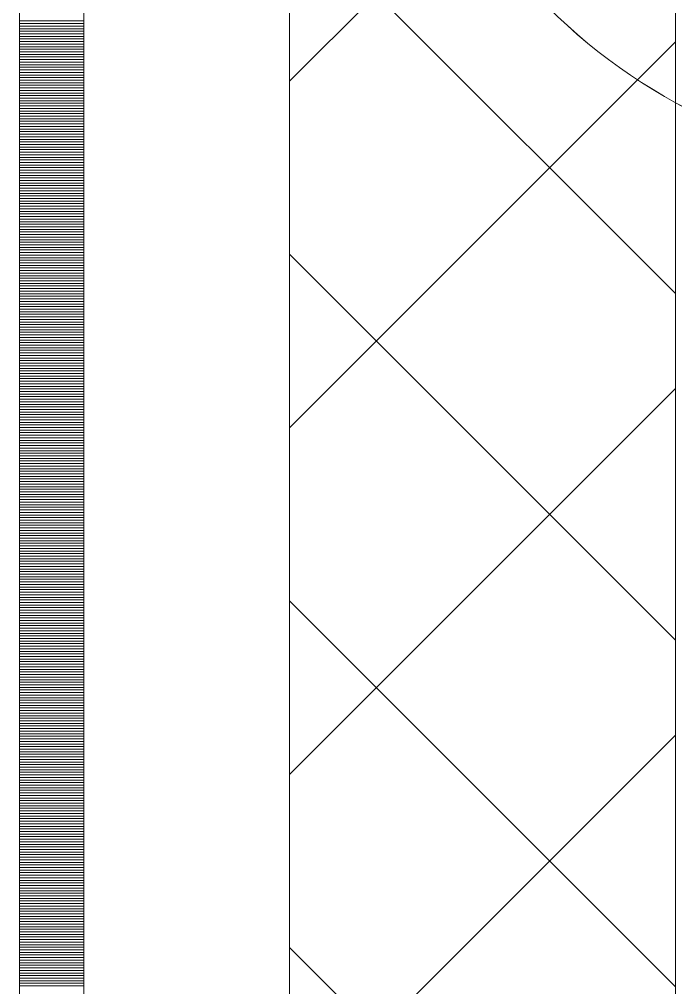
# Model space of a CAD drawing. Header units: millimetres. Extents: x 470010 to 1231400, y -134005 to 421770.
# Drawn here: x 672518.6 to 672773.6, y -66687.2 to -66310.9 of the extents above; entities that cross this region are included whole.
import ezdxf
from ezdxf.enums import TextEntityAlignment as Align

# ---------------------------------------------------------------- set-up
doc = ezdxf.new("R2010")
doc.units = ezdxf.units.MM
doc.linetypes.add('DASHED', pattern=[19.05, 12.7, -6.35])
doc.layers.get('Defpoints').update_dxf_attribs({"color": 140})
doc.layers.add('АР_Делит', color=120, linetype='Continuous', lineweight=0, plot=False)
for name, color, linetype, lineweight in [('АР_Стены ПЕНОблок', 52, 'Continuous', 20), ('АР_Тонкая', 254, 'Continuous', 5), ('АР_Утеплитель', 31, 'Continuous', 0), ('АР_Штриховка', 8, 'Continuous', 0)]:
    doc.layers.add(name, color=color, linetype=linetype, lineweight=lineweight)
doc.layers.add('РД_Оси_100', color=7, linetype='Continuous', lineweight=0, true_color=0x525252)
doc.styles.add('style1', font='ARIALN.TTF')

# ---------------------------------------------------------------- blocks, each defined once
blk = doc.blocks.new('СОШ_2200_АР_ОСИ_М100_28.05.24')
at = {"layer": 'АР_Делит', "color": 251, "linetype": 'DASHED', "true_color": 0x636466}
blk.add_lwpolyline([(114955, 135155), (114955, -355), (93595.036, -355), (93595.036, 13855), (94145, 13855), (94145, 68320), (66055, 68320), (66055, 13857.73), (83455, 13857.73), (83455, -355), (45245, -355), (45245, 13145), (44695, 13145), (44695, 26755), (45245, 26755), (45245, 68320), (20455, 68320), (20455, 26755), (27955, 26755), (27955, 13145), (-355, 13145), (-355, 100855)], dxfattribs=at)
blk = doc.blocks.new('A$C9108343f')
at = {"layer": 'АР_Делит', "color": 18, "true_color": 0x000000}
for radius in [216.34, 173.04]:
    blk.add_circle((7158.34, 34213.08), radius, dxfattribs=at)
at = {"layer": 'АР_Стены ПЕНОблок', "color": 18, "linetype": 'Continuous', "lineweight": 20, "true_color": 0x000000}
blk.add_line((7054.96, 97555), (7054.96, 21355), dxfattribs=at)
at = {"layer": 'АР_Тонкая', "color": 18, "linetype": 'Continuous', "lineweight": 5, "true_color": 0x000000}
for p, q in [((6799.96, 97555), (6799.96, 21355)), ((6824.96, 97555), (6824.96, 21355)), ((6824.96, 21355), (6824.96, 97555)), ((6904.96, 21355), (6904.96, 97555))]:
    blk.add_line(p, q, dxfattribs=at)
at = {"layer": 'АР_Утеплитель', "color": 18, "linetype": 'Continuous', "lineweight": 0, "true_color": 0x000000}
for p, q in [((6904.96, 97555), (6904.96, 21355)), ((7054.96, 21355), (7054.96, 97555))]:
    blk.add_line(p, q, dxfattribs=at)
at = {"layer": 'АР_Штриховка', "color": 18, "linetype": 'Continuous', "lineweight": 0, "true_color": 0x000000}
for p, q in [((6904.96, 34031.35), (7054.96, 34181.35)), ((7054.96, 33948.79), (6904.96, 34098.79)), ((6799.96, 34054.75), (6824.96, 34054.75)), ((6799.96, 34053.75), (6824.96, 34053.75)), ((6799.96, 34052.75), (6824.96, 34052.75)), ((6799.96, 34051.75), (6824.96, 34051.75)), ((6799.96, 34050.75), (6824.96, 34050.75)), ((6799.96, 34049.75), (6824.96, 34049.75)), ((6799.96, 34048.75), (6824.96, 34048.75)), ((6799.96, 34047.75), (6824.96, 34047.75)), ((6799.96, 34046.75), (6824.96, 34046.75)), ((6799.96, 34045.75), (6824.96, 34045.75)), ((6904.96, 33896.65), (7054.96, 34046.65)), ((6799.96, 34044.75), (6824.96, 34044.75)), ((6799.96, 34043.75), (6824.96, 34043.75)), ((6799.96, 34042.75), (6824.96, 34042.75)), ((6799.96, 34041.75), (6824.96, 34041.75)), ((6799.96, 34040.75), (6824.96, 34040.75)), ((6799.96, 34039.75), (6824.96, 34039.75)), ((6799.96, 34038.75), (6824.96, 34038.75)), ((6799.96, 34037.75), (6824.96, 34037.75)), ((6799.96, 34036.75), (6824.96, 34036.75)), ((6799.96, 34035.75), (6824.96, 34035.75)), ((6799.96, 34034.75), (6824.96, 34034.75)), ((6799.96, 34033.75), (6824.96, 34033.75)), ((6799.96, 34032.75), (6824.96, 34032.75)), ((6799.96, 34031.75), (6824.96, 34031.75)), ((6799.96, 34030.75), (6824.96, 34030.75)), ((6799.96, 34029.75), (6824.96, 34029.75)), ((6799.96, 34028.75), (6824.96, 34028.75)), ((6799.96, 34027.75), (6824.96, 34027.75)), ((6799.96, 34026.75), (6824.96, 34026.75)), ((6799.96, 34025.75), (6824.96, 34025.75)), ((6799.96, 34024.75), (6824.96, 34024.75)), ((6799.96, 34023.75), (6824.96, 34023.75)), ((6799.96, 34022.75), (6824.96, 34022.75)), ((6799.96, 34021.75), (6824.96, 34021.75)), ((6799.96, 34020.75), (6824.96, 34020.75)), ((6799.96, 34019.75), (6824.96, 34019.75)), ((6799.96, 34018.75), (6824.96, 34018.75)), ((6799.96, 34017.75), (6824.96, 34017.75)), ((6799.96, 34016.75), (6824.96, 34016.75)), ((6799.96, 34015.75), (6824.96, 34015.75)), ((6799.96, 34014.75), (6824.96, 34014.75)), ((6799.96, 34013.75), (6824.96, 34013.75)), ((6799.96, 34012.75), (6824.96, 34012.75)), ((6799.96, 34011.75), (6824.96, 34011.75)), ((6799.96, 34010.75), (6824.96, 34010.75)), ((6799.96, 34009.75), (6824.96, 34009.75)), ((6799.96, 34008.75), (6824.96, 34008.75)), ((6799.96, 34007.75), (6824.96, 34007.75)), ((6799.96, 34006.75), (6824.96, 34006.75)), ((6799.96, 34005.75), (6824.96, 34005.75)), ((6799.96, 34004.75), (6824.96, 34004.75)), ((6799.96, 34003.75), (6824.96, 34003.75)), ((6799.96, 34002.75), (6824.96, 34002.75)), ((6799.96, 34001.75), (6824.96, 34001.75)), ((6799.96, 34000.75), (6824.96, 34000.75)), ((6799.96, 33999.75), (6824.96, 33999.75)), ((6799.96, 33998.75), (6824.96, 33998.75)), ((6799.96, 33997.75), (6824.96, 33997.75)), ((6799.96, 33996.75), (6824.96, 33996.75)), ((6799.96, 33995.75), (6824.96, 33995.75)), ((6799.96, 33994.75), (6824.96, 33994.75)), ((6799.96, 33993.75), (6824.96, 33993.75)), ((6799.96, 33992.75), (6824.96, 33992.75)), ((6799.96, 33991.75), (6824.96, 33991.75)), ((6799.96, 33990.75), (6824.96, 33990.75)), ((6799.96, 33989.75), (6824.96, 33989.75)), ((6799.96, 33988.75), (6824.96, 33988.75)), ((6799.96, 33987.75), (6824.96, 33987.75)), ((6799.96, 33986.75), (6824.96, 33986.75)), ((6799.96, 33985.75), (6824.96, 33985.75)), ((6799.96, 33984.75), (6824.96, 33984.75)), ((6799.96, 33983.75), (6824.96, 33983.75)), ((6799.96, 33982.75), (6824.96, 33982.75)), ((6799.96, 33981.75), (6824.96, 33981.75)), ((6799.96, 33980.75), (6824.96, 33980.75)), ((6799.96, 33979.75), (6824.96, 33979.75)), ((6799.96, 33978.75), (6824.96, 33978.75)), ((6799.96, 33977.75), (6824.96, 33977.75)), ((6799.96, 33976.75), (6824.96, 33976.75)), ((6799.96, 33975.75), (6824.96, 33975.75)), ((6799.96, 33974.75), (6824.96, 33974.75)), ((6799.96, 33973.75), (6824.96, 33973.75)), ((6799.96, 33972.75), (6824.96, 33972.75)), ((6799.96, 33971.75), (6824.96, 33971.75)), ((6799.96, 33970.75), (6824.96, 33970.75)), ((6799.96, 33969.75), (6824.96, 33969.75)), ((6799.96, 33968.75), (6824.96, 33968.75)), ((6799.96, 33967.75), (6824.96, 33967.75)), ((6799.96, 33966.75), (6824.96, 33966.75)), ((6799.96, 33965.75), (6824.96, 33965.75)), ((6799.96, 33964.75), (6824.96, 33964.75)), ((6799.96, 33963.75), (6824.96, 33963.75)), ((6799.96, 33962.75), (6824.96, 33962.75)), ((7054.96, 33814.08), (6904.96, 33964.08)), ((6799.96, 33961.75), (6824.96, 33961.75)), ((6799.96, 33960.75), (6824.96, 33960.75)), ((6799.96, 33959.75), (6824.96, 33959.75)), ((6799.96, 33958.75), (6824.96, 33958.75)), ((6799.96, 33957.75), (6824.96, 33957.75)), ((6799.96, 33956.75), (6824.96, 33956.75)), ((6799.96, 33955.75), (6824.96, 33955.75)), ((6799.96, 33954.75), (6824.96, 33954.75)), ((6799.96, 33953.75), (6824.96, 33953.75)), ((6799.96, 33952.75), (6824.96, 33952.75)), ((6799.96, 33951.75), (6824.96, 33951.75)), ((6799.96, 33950.75), (6824.96, 33950.75)), ((6799.96, 33949.75), (6824.96, 33949.75)), ((6799.96, 33948.75), (6824.96, 33948.75)), ((6799.96, 33947.75), (6824.96, 33947.75)), ((6799.96, 33946.75), (6824.96, 33946.75)), ((6799.96, 33945.75), (6824.96, 33945.75)), ((6799.96, 33944.75), (6824.96, 33944.75)), ((6799.96, 33943.75), (6824.96, 33943.75)), ((6799.96, 33942.75), (6824.96, 33942.75)), ((6799.96, 33941.75), (6824.96, 33941.75)), ((6799.96, 33940.75), (6824.96, 33940.75)), ((6799.96, 33939.75), (6824.96, 33939.75)), ((6799.96, 33938.75), (6824.96, 33938.75)), ((6799.96, 33937.75), (6824.96, 33937.75)), ((6799.96, 33936.75), (6824.96, 33936.75)), ((6799.96, 33935.75), (6824.96, 33935.75)), ((6799.96, 33934.75), (6824.96, 33934.75)), ((6799.96, 33933.75), (6824.96, 33933.75)), ((6799.96, 33932.75), (6824.96, 33932.75)), ((6799.96, 33931.75), (6824.96, 33931.75)), ((6799.96, 33930.75), (6824.96, 33930.75)), ((6799.96, 33929.75), (6824.96, 33929.75)), ((6799.96, 33928.75), (6824.96, 33928.75)), ((6799.96, 33927.75), (6824.96, 33927.75)), ((6799.96, 33926.75), (6824.96, 33926.75)), ((6799.96, 33925.75), (6824.96, 33925.75)), ((6799.96, 33924.75), (6824.96, 33924.75)), ((6799.96, 33923.75), (6824.96, 33923.75)), ((6799.96, 33922.75), (6824.96, 33922.75)), ((6799.96, 33921.75), (6824.96, 33921.75)), ((6799.96, 33920.75), (6824.96, 33920.75)), ((6799.96, 33919.75), (6824.96, 33919.75)), ((6799.96, 33918.75), (6824.96, 33918.75)), ((6799.96, 33917.75), (6824.96, 33917.75)), ((6799.96, 33916.75), (6824.96, 33916.75)), ((6799.96, 33915.75), (6824.96, 33915.75)), ((6799.96, 33914.75), (6824.96, 33914.75)), ((6799.96, 33913.75), (6824.96, 33913.75)), ((6799.96, 33912.75), (6824.96, 33912.75)), ((6799.96, 33911.75), (6824.96, 33911.75)), ((6799.96, 33910.75), (6824.96, 33910.75)), ((6799.96, 33909.75), (6824.96, 33909.75)), ((6904.96, 33761.95), (7054.96, 33911.95)), ((6799.96, 33908.75), (6824.96, 33908.75)), ((6799.96, 33907.75), (6824.96, 33907.75)), ((6799.96, 33906.75), (6824.96, 33906.75)), ((6799.96, 33905.75), (6824.96, 33905.75)), ((6799.96, 33904.75), (6824.96, 33904.75)), ((6799.96, 33903.75), (6824.96, 33903.75)), ((6799.96, 33902.75), (6824.96, 33902.75)), ((6799.96, 33901.75), (6824.96, 33901.75)), ((6799.96, 33900.75), (6824.96, 33900.75)), ((6799.96, 33899.75), (6824.96, 33899.75)), ((6799.96, 33898.75), (6824.96, 33898.75)), ((6799.96, 33897.75), (6824.96, 33897.75)), ((6799.96, 33896.75), (6824.96, 33896.75)), ((6799.96, 33895.75), (6824.96, 33895.75)), ((6799.96, 33894.75), (6824.96, 33894.75)), ((6799.96, 33893.75), (6824.96, 33893.75)), ((6799.96, 33892.75), (6824.96, 33892.75)), ((6799.96, 33891.75), (6824.96, 33891.75)), ((6799.96, 33890.75), (6824.96, 33890.75)), ((6799.96, 33889.75), (6824.96, 33889.75)), ((6799.96, 33888.75), (6824.96, 33888.75)), ((6799.96, 33887.75), (6824.96, 33887.75)), ((6799.96, 33886.75), (6824.96, 33886.75)), ((6799.96, 33885.75), (6824.96, 33885.75)), ((6799.96, 33884.75), (6824.96, 33884.75)), ((6799.96, 33883.75), (6824.96, 33883.75)), ((6799.96, 33882.75), (6824.96, 33882.75)), ((6799.96, 33881.75), (6824.96, 33881.75)), ((6799.96, 33880.75), (6824.96, 33880.75)), ((6799.96, 33879.75), (6824.96, 33879.75)), ((6799.96, 33878.75), (6824.96, 33878.75)), ((6799.96, 33877.75), (6824.96, 33877.75)), ((6799.96, 33876.75), (6824.96, 33876.75)), ((6799.96, 33875.75), (6824.96, 33875.75)), ((6799.96, 33874.75), (6824.96, 33874.75)), ((6799.96, 33873.75), (6824.96, 33873.75)), ((6799.96, 33872.75), (6824.96, 33872.75)), ((6799.96, 33871.75), (6824.96, 33871.75)), ((6799.96, 33870.75), (6824.96, 33870.75)), ((6799.96, 33869.75), (6824.96, 33869.75)), ((6799.96, 33868.75), (6824.96, 33868.75)), ((6799.96, 33867.75), (6824.96, 33867.75)), ((6799.96, 33866.75), (6824.96, 33866.75)), ((6799.96, 33865.75), (6824.96, 33865.75)), ((6799.96, 33864.75), (6824.96, 33864.75)), ((6799.96, 33863.75), (6824.96, 33863.75)), ((6799.96, 33862.75), (6824.96, 33862.75)), ((6799.96, 33861.75), (6824.96, 33861.75)), ((6799.96, 33860.75), (6824.96, 33860.75)), ((6799.96, 33859.75), (6824.96, 33859.75)), ((6799.96, 33858.75), (6824.96, 33858.75)), ((6799.96, 33857.75), (6824.96, 33857.75)), ((6799.96, 33856.75), (6824.96, 33856.75)), ((6799.96, 33855.75), (6824.96, 33855.75)), ((6799.96, 33854.75), (6824.96, 33854.75)), ((6799.96, 33853.75), (6824.96, 33853.75)), ((6799.96, 33852.75), (6824.96, 33852.75)), ((6799.96, 33851.75), (6824.96, 33851.75)), ((6799.96, 33850.75), (6824.96, 33850.75)), ((6799.96, 33849.75), (6824.96, 33849.75)), ((6799.96, 33848.75), (6824.96, 33848.75)), ((6799.96, 33847.75), (6824.96, 33847.75)), ((6799.96, 33846.75), (6824.96, 33846.75)), ((6799.96, 33845.75), (6824.96, 33845.75)), ((6799.96, 33844.75), (6824.96, 33844.75)), ((6799.96, 33843.75), (6824.96, 33843.75)), ((6799.96, 33842.75), (6824.96, 33842.75)), ((6799.96, 33841.75), (6824.96, 33841.75)), ((6799.96, 33840.75), (6824.96, 33840.75)), ((6799.96, 33839.75), (6824.96, 33839.75)), ((6799.96, 33838.75), (6824.96, 33838.75)), ((6799.96, 33837.75), (6824.96, 33837.75)), ((6799.96, 33836.75), (6824.96, 33836.75)), ((6799.96, 33835.75), (6824.96, 33835.75)), ((6799.96, 33834.75), (6824.96, 33834.75)), ((6799.96, 33833.75), (6824.96, 33833.75)), ((6799.96, 33832.75), (6824.96, 33832.75)), ((6799.96, 33831.75), (6824.96, 33831.75)), ((6799.96, 33830.75), (6824.96, 33830.75)), ((6799.96, 33829.75), (6824.96, 33829.75)), ((6799.96, 33828.75), (6824.96, 33828.75)), ((6799.96, 33827.75), (6824.96, 33827.75)), ((6799.96, 33826.75), (6824.96, 33826.75)), ((7054.96, 33679.38), (6904.96, 33829.38)), ((6799.96, 33825.75), (6824.96, 33825.75)), ((6799.96, 33824.75), (6824.96, 33824.75)), ((6799.96, 33823.75), (6824.96, 33823.75)), ((6799.96, 33822.75), (6824.96, 33822.75)), ((6799.96, 33821.75), (6824.96, 33821.75)), ((6799.96, 33820.75), (6824.96, 33820.75)), ((6799.96, 33819.75), (6824.96, 33819.75)), ((6799.96, 33818.75), (6824.96, 33818.75)), ((6799.96, 33817.75), (6824.96, 33817.75)), ((6799.96, 33816.75), (6824.96, 33816.75)), ((6799.96, 33815.75), (6824.96, 33815.75)), ((6799.96, 33814.75), (6824.96, 33814.75)), ((6799.96, 33813.75), (6824.96, 33813.75)), ((6799.96, 33812.75), (6824.96, 33812.75)), ((6799.96, 33811.75), (6824.96, 33811.75)), ((6799.96, 33810.75), (6824.96, 33810.75)), ((6799.96, 33809.75), (6824.96, 33809.75)), ((6799.96, 33808.75), (6824.96, 33808.75)), ((6799.96, 33807.75), (6824.96, 33807.75)), ((6799.96, 33806.75), (6824.96, 33806.75)), ((6799.96, 33805.75), (6824.96, 33805.75)), ((6799.96, 33804.75), (6824.96, 33804.75)), ((6799.96, 33803.75), (6824.96, 33803.75)), ((6799.96, 33802.75), (6824.96, 33802.75)), ((6799.96, 33801.75), (6824.96, 33801.75)), ((6799.96, 33800.75), (6824.96, 33800.75)), ((6799.96, 33799.75), (6824.96, 33799.75)), ((6799.96, 33798.75), (6824.96, 33798.75)), ((6799.96, 33797.75), (6824.96, 33797.75)), ((6799.96, 33796.75), (6824.96, 33796.75)), ((6799.96, 33795.75), (6824.96, 33795.75)), ((6799.96, 33794.75), (6824.96, 33794.75)), ((6799.96, 33793.75), (6824.96, 33793.75)), ((6799.96, 33792.75), (6824.96, 33792.75)), ((6799.96, 33791.75), (6824.96, 33791.75)), ((6799.96, 33790.75), (6824.96, 33790.75)), ((6799.96, 33789.75), (6824.96, 33789.75)), ((6799.96, 33788.75), (6824.96, 33788.75)), ((6799.96, 33787.75), (6824.96, 33787.75)), ((6799.96, 33786.75), (6824.96, 33786.75)), ((6799.96, 33785.75), (6824.96, 33785.75)), ((6799.96, 33784.75), (6824.96, 33784.75)), ((6799.96, 33783.75), (6824.96, 33783.75)), ((6799.96, 33782.75), (6824.96, 33782.75)), ((6799.96, 33781.75), (6824.96, 33781.75)), ((6799.96, 33780.75), (6824.96, 33780.75)), ((6799.96, 33779.75), (6824.96, 33779.75)), ((6799.96, 33778.75), (6824.96, 33778.75)), ((6799.96, 33777.75), (6824.96, 33777.75)), ((6799.96, 33776.75), (6824.96, 33776.75)), ((6799.96, 33775.75), (6824.96, 33775.75)), ((6799.96, 33774.75), (6824.96, 33774.75)), ((6904.96, 33627.24), (7054.96, 33777.24)), ((6799.96, 33773.75), (6824.96, 33773.75)), ((6799.96, 33772.75), (6824.96, 33772.75)), ((6799.96, 33771.75), (6824.96, 33771.75)), ((6799.96, 33770.75), (6824.96, 33770.75)), ((6799.96, 33769.75), (6824.96, 33769.75)), ((6799.96, 33768.75), (6824.96, 33768.75)), ((6799.96, 33767.75), (6824.96, 33767.75)), ((6799.96, 33766.75), (6824.96, 33766.75)), ((6799.96, 33765.75), (6824.96, 33765.75)), ((6799.96, 33764.75), (6824.96, 33764.75)), ((6799.96, 33763.75), (6824.96, 33763.75)), ((6799.96, 33762.75), (6824.96, 33762.75)), ((6799.96, 33761.75), (6824.96, 33761.75)), ((6799.96, 33760.75), (6824.96, 33760.75)), ((6799.96, 33759.75), (6824.96, 33759.75)), ((6799.96, 33758.75), (6824.96, 33758.75)), ((6799.96, 33757.75), (6824.96, 33757.75)), ((6799.96, 33756.75), (6824.96, 33756.75)), ((6799.96, 33755.75), (6824.96, 33755.75)), ((6799.96, 33754.75), (6824.96, 33754.75)), ((6799.96, 33753.75), (6824.96, 33753.75)), ((6799.96, 33752.75), (6824.96, 33752.75)), ((6799.96, 33751.75), (6824.96, 33751.75)), ((6799.96, 33750.75), (6824.96, 33750.75)), ((6799.96, 33749.75), (6824.96, 33749.75)), ((6799.96, 33748.75), (6824.96, 33748.75)), ((6799.96, 33747.75), (6824.96, 33747.75)), ((6799.96, 33746.75), (6824.96, 33746.75)), ((6799.96, 33745.75), (6824.96, 33745.75)), ((6799.96, 33744.75), (6824.96, 33744.75)), ((6799.96, 33743.75), (6824.96, 33743.75)), ((6799.96, 33742.75), (6824.96, 33742.75)), ((6799.96, 33741.75), (6824.96, 33741.75)), ((6799.96, 33740.75), (6824.96, 33740.75)), ((6799.96, 33739.75), (6824.96, 33739.75)), ((6799.96, 33738.75), (6824.96, 33738.75)), ((6799.96, 33737.75), (6824.96, 33737.75)), ((6799.96, 33736.75), (6824.96, 33736.75)), ((6799.96, 33735.75), (6824.96, 33735.75)), ((6799.96, 33734.75), (6824.96, 33734.75)), ((6799.96, 33733.75), (6824.96, 33733.75)), ((6799.96, 33732.75), (6824.96, 33732.75)), ((6799.96, 33731.75), (6824.96, 33731.75)), ((6799.96, 33730.75), (6824.96, 33730.75)), ((6799.96, 33729.75), (6824.96, 33729.75)), ((6799.96, 33728.75), (6824.96, 33728.75)), ((6799.96, 33727.75), (6824.96, 33727.75)), ((6799.96, 33726.75), (6824.96, 33726.75)), ((6799.96, 33725.75), (6824.96, 33725.75)), ((6799.96, 33724.75), (6824.96, 33724.75)), ((6799.96, 33723.75), (6824.96, 33723.75)), ((6799.96, 33722.75), (6824.96, 33722.75)), ((6799.96, 33721.75), (6824.96, 33721.75)), ((6799.96, 33720.75), (6824.96, 33720.75)), ((6799.96, 33719.75), (6824.96, 33719.75)), ((6799.96, 33718.75), (6824.96, 33718.75)), ((6799.96, 33717.75), (6824.96, 33717.75)), ((6799.96, 33716.75), (6824.96, 33716.75)), ((6799.96, 33715.75), (6824.96, 33715.75)), ((6799.96, 33714.75), (6824.96, 33714.75)), ((6799.96, 33713.75), (6824.96, 33713.75)), ((6799.96, 33712.75), (6824.96, 33712.75)), ((6799.96, 33711.75), (6824.96, 33711.75)), ((6799.96, 33710.75), (6824.96, 33710.75)), ((6799.96, 33709.75), (6824.96, 33709.75)), ((6799.96, 33708.75), (6824.96, 33708.75)), ((6799.96, 33707.75), (6824.96, 33707.75)), ((6799.96, 33706.75), (6824.96, 33706.75)), ((6799.96, 33705.75), (6824.96, 33705.75)), ((6799.96, 33704.75), (6824.96, 33704.75)), ((6799.96, 33703.75), (6824.96, 33703.75)), ((6799.96, 33702.75), (6824.96, 33702.75)), ((6799.96, 33701.75), (6824.96, 33701.75)), ((6799.96, 33700.75), (6824.96, 33700.75)), ((6799.96, 33699.75), (6824.96, 33699.75)), ((6799.96, 33698.75), (6824.96, 33698.75)), ((6799.96, 33697.75), (6824.96, 33697.75)), ((6799.96, 33696.75), (6824.96, 33696.75)), ((6799.96, 33695.75), (6824.96, 33695.75)), ((6799.96, 33694.75), (6824.96, 33694.75)), ((6799.96, 33693.75), (6824.96, 33693.75)), ((6799.96, 33692.75), (6824.96, 33692.75)), ((6799.96, 33691.75), (6824.96, 33691.75)), ((7054.96, 33544.68), (6904.96, 33694.68)), ((6799.96, 33690.75), (6824.96, 33690.75)), ((6799.96, 33689.75), (6824.96, 33689.75)), ((6799.96, 33688.75), (6824.96, 33688.75)), ((6799.96, 33687.75), (6824.96, 33687.75)), ((6799.96, 33686.75), (6824.96, 33686.75)), ((6799.96, 33685.75), (6824.96, 33685.75)), ((6799.96, 33684.75), (6824.96, 33684.75)), ((6799.96, 33683.75), (6824.96, 33683.75)), ((6799.96, 33682.75), (6824.96, 33682.75)), ((6799.96, 33681.75), (6824.96, 33681.75)), ((6799.96, 33680.75), (6824.96, 33680.75)), ((6799.96, 33679.75), (6824.96, 33679.75))]:
    blk.add_line(p, q, dxfattribs=at)
at = {"layer": 'РД_Оси_100'}
blk.add_blockref('СОШ_2200_АР_ОСИ_М100_28.05.24', (7154.96, 6755), dxfattribs=at)
at = {"layer": 'Defpoints', "color": 18, "true_color": 0x000000, "style": 'style1'}
for p in [(143949.34, 316089.12), (143974.98, 281639.5), (143890.4, 273244.71), (143839.99, 264276.81), (143967.75, 254892.38), (12251.96, 104178.14), (12382.58, 96023.14)]:
    blk.add_attdef('АР-ПОМЕЩЕНИЕ:НАИМЕНОВАНИЕ', text='', height=100, dxfattribs=at).set_placement(p, align=Align.MIDDLE)
at = {"layer": 'Defpoints', "color": 18, "true_color": 0x000000, "style": 'style1', "flags": 8}
for p in [(143951.3, 279099.09), (143848.34, 269251.11), (143875.33, 260094.25), (144049.74, 250824.7), (163419.28, 238153.36), (155897.46, 237965.97), (183037.2, 237965.97), (143342.94, 237876.19)]:
    blk.add_attdef('АР-ПОМЕЩЕНИЕ:НАИМЕНОВАНИЕ', text='', height=100, dxfattribs=at).set_placement(p, align=Align.MIDDLE)

msp = doc.modelspace()

# ---------------------------------------------------------------- linework, layer by layer
at = {"layer": 'АР_Делит', "color": 18, "true_color": 0x000000}
for radius in [216.336, 173.036]:
    msp.add_circle((672876.957, -66153.162), radius, dxfattribs=at)
at = {"layer": 'АР_Стены ПЕНОблок', "color": 18, "linetype": 'Continuous', "lineweight": 20, "true_color": 0x000000}
msp.add_line((672773.57, -2811.242), (672773.57, -79011.242), dxfattribs=at)
at = {"layer": 'АР_Тонкая', "color": 18, "linetype": 'Continuous', "lineweight": 5, "true_color": 0x000000}
for p, q in [((672518.57, -2811.242), (672518.57, -79011.242)), ((672543.57, -2811.242), (672543.57, -79011.242)), ((672543.57, -79011.242), (672543.57, -2811.242)), ((672623.57, -79011.242), (672623.57, -2811.242))]:
    msp.add_line(p, q, dxfattribs=at)
at = {"layer": 'АР_Утеплитель', "color": 18, "linetype": 'Continuous', "lineweight": 0, "true_color": 0x000000}
for p, q in [((672623.57, -2811.242), (672623.57, -79011.242)), ((672773.57, -79011.242), (672773.57, -2811.242))]:
    msp.add_line(p, q, dxfattribs=at)
at = {"layer": 'АР_Штриховка', "color": 18, "linetype": 'Continuous', "lineweight": 0, "true_color": 0x000000}
for p, q in [((672623.57, -66334.888), (672773.57, -66184.888)), ((672773.57, -66417.455), (672623.57, -66267.455)), ((672518.57, -66311.492), (672543.57, -66311.492)), ((672518.57, -66312.492), (672543.57, -66312.492)), ((672518.57, -66313.492), (672543.57, -66313.492)), ((672518.57, -66314.492), (672543.57, -66314.492)), ((672518.57, -66315.492), (672543.57, -66315.492)), ((672518.57, -66316.492), (672543.57, -66316.492)), ((672518.57, -66317.492), (672543.57, -66317.492)), ((672518.57, -66318.492), (672543.57, -66318.492)), ((672518.57, -66319.492), (672543.57, -66319.492)), ((672518.57, -66320.492), (672543.57, -66320.492)), ((672623.57, -66469.592), (672773.57, -66319.592)), ((672518.57, -66321.492), (672543.57, -66321.492)), ((672518.57, -66322.492), (672543.57, -66322.492)), ((672518.57, -66323.492), (672543.57, -66323.492)), ((672518.57, -66324.492), (672543.57, -66324.492)), ((672518.57, -66325.492), (672543.57, -66325.492)), ((672518.57, -66326.492), (672543.57, -66326.492)), ((672518.57, -66327.492), (672543.57, -66327.492)), ((672518.57, -66328.492), (672543.57, -66328.492)), ((672518.57, -66329.492), (672543.57, -66329.492)), ((672518.57, -66330.492), (672543.57, -66330.492)), ((672518.57, -66331.492), (672543.57, -66331.492)), ((672518.57, -66332.492), (672543.57, -66332.492)), ((672518.57, -66333.492), (672543.57, -66333.492)), ((672518.57, -66334.492), (672543.57, -66334.492)), ((672518.57, -66335.492), (672543.57, -66335.492)), ((672518.57, -66336.492), (672543.57, -66336.492)), ((672518.57, -66337.492), (672543.57, -66337.492)), ((672518.57, -66338.492), (672543.57, -66338.492)), ((672518.57, -66339.492), (672543.57, -66339.492)), ((672518.57, -66340.492), (672543.57, -66340.492)), ((672518.57, -66341.492), (672543.57, -66341.492)), ((672518.57, -66342.492), (672543.57, -66342.492)), ((672518.57, -66343.492), (672543.57, -66343.492)), ((672518.57, -66344.492), (672543.57, -66344.492)), ((672518.57, -66345.492), (672543.57, -66345.492)), ((672518.57, -66346.492), (672543.57, -66346.492)), ((672518.57, -66347.492), (672543.57, -66347.492)), ((672518.57, -66348.492), (672543.57, -66348.492)), ((672518.57, -66349.492), (672543.57, -66349.492)), ((672518.57, -66350.492), (672543.57, -66350.492)), ((672518.57, -66351.492), (672543.57, -66351.492)), ((672518.57, -66352.492), (672543.57, -66352.492)), ((672518.57, -66353.492), (672543.57, -66353.492)), ((672518.57, -66354.492), (672543.57, -66354.492)), ((672518.57, -66355.492), (672543.57, -66355.492)), ((672518.57, -66356.492), (672543.57, -66356.492)), ((672518.57, -66357.492), (672543.57, -66357.492)), ((672518.57, -66358.492), (672543.57, -66358.492)), ((672518.57, -66359.492), (672543.57, -66359.492)), ((672518.57, -66360.492), (672543.57, -66360.492)), ((672518.57, -66361.492), (672543.57, -66361.492)), ((672518.57, -66362.492), (672543.57, -66362.492)), ((672518.57, -66363.492), (672543.57, -66363.492)), ((672518.57, -66364.492), (672543.57, -66364.492)), ((672518.57, -66365.492), (672543.57, -66365.492)), ((672518.57, -66366.492), (672543.57, -66366.492)), ((672518.57, -66367.492), (672543.57, -66367.492)), ((672518.57, -66368.492), (672543.57, -66368.492)), ((672518.57, -66369.492), (672543.57, -66369.492)), ((672518.57, -66370.492), (672543.57, -66370.492)), ((672518.57, -66371.492), (672543.57, -66371.492)), ((672518.57, -66372.492), (672543.57, -66372.492)), ((672518.57, -66373.492), (672543.57, -66373.492)), ((672518.57, -66374.492), (672543.57, -66374.492)), ((672518.57, -66375.492), (672543.57, -66375.492)), ((672518.57, -66376.492), (672543.57, -66376.492)), ((672518.57, -66377.492), (672543.57, -66377.492)), ((672518.57, -66378.492), (672543.57, -66378.492)), ((672518.57, -66379.492), (672543.57, -66379.492)), ((672518.57, -66380.492), (672543.57, -66380.492)), ((672518.57, -66381.492), (672543.57, -66381.492)), ((672518.57, -66382.492), (672543.57, -66382.492)), ((672518.57, -66383.492), (672543.57, -66383.492)), ((672518.57, -66384.492), (672543.57, -66384.492)), ((672518.57, -66385.492), (672543.57, -66385.492)), ((672518.57, -66386.492), (672543.57, -66386.492)), ((672518.57, -66387.492), (672543.57, -66387.492)), ((672518.57, -66388.492), (672543.57, -66388.492)), ((672518.57, -66389.492), (672543.57, -66389.492)), ((672518.57, -66390.492), (672543.57, -66390.492)), ((672518.57, -66391.492), (672543.57, -66391.492)), ((672518.57, -66392.492), (672543.57, -66392.492)), ((672518.57, -66393.492), (672543.57, -66393.492)), ((672518.57, -66394.492), (672543.57, -66394.492)), ((672518.57, -66395.492), (672543.57, -66395.492)), ((672518.57, -66396.492), (672543.57, -66396.492)), ((672518.57, -66397.492), (672543.57, -66397.492)), ((672518.57, -66398.492), (672543.57, -66398.492)), ((672518.57, -66399.492), (672543.57, -66399.492)), ((672518.57, -66400.492), (672543.57, -66400.492)), ((672518.57, -66401.492), (672543.57, -66401.492)), ((672518.57, -66402.492), (672543.57, -66402.492)), ((672518.57, -66403.492), (672543.57, -66403.492)), ((672773.57, -66552.159), (672623.57, -66402.159)), ((672518.57, -66404.492), (672543.57, -66404.492)), ((672518.57, -66405.492), (672543.57, -66405.492)), ((672518.57, -66406.492), (672543.57, -66406.492)), ((672518.57, -66407.492), (672543.57, -66407.492)), ((672518.57, -66408.492), (672543.57, -66408.492)), ((672518.57, -66409.492), (672543.57, -66409.492)), ((672518.57, -66410.492), (672543.57, -66410.492)), ((672518.57, -66411.492), (672543.57, -66411.492)), ((672518.57, -66412.492), (672543.57, -66412.492)), ((672518.57, -66413.492), (672543.57, -66413.492)), ((672518.57, -66414.492), (672543.57, -66414.492)), ((672518.57, -66415.492), (672543.57, -66415.492)), ((672518.57, -66416.492), (672543.57, -66416.492)), ((672518.57, -66417.492), (672543.57, -66417.492)), ((672518.57, -66418.492), (672543.57, -66418.492)), ((672518.57, -66419.492), (672543.57, -66419.492)), ((672518.57, -66420.492), (672543.57, -66420.492)), ((672518.57, -66421.492), (672543.57, -66421.492)), ((672518.57, -66422.492), (672543.57, -66422.492)), ((672518.57, -66423.492), (672543.57, -66423.492)), ((672518.57, -66424.492), (672543.57, -66424.492)), ((672518.57, -66425.492), (672543.57, -66425.492)), ((672518.57, -66426.492), (672543.57, -66426.492)), ((672518.57, -66427.492), (672543.57, -66427.492)), ((672518.57, -66428.492), (672543.57, -66428.492)), ((672518.57, -66429.492), (672543.57, -66429.492)), ((672518.57, -66430.492), (672543.57, -66430.492)), ((672518.57, -66431.492), (672543.57, -66431.492)), ((672518.57, -66432.492), (672543.57, -66432.492)), ((672518.57, -66433.492), (672543.57, -66433.492)), ((672518.57, -66434.492), (672543.57, -66434.492)), ((672518.57, -66435.492), (672543.57, -66435.492)), ((672518.57, -66436.492), (672543.57, -66436.492)), ((672518.57, -66437.492), (672543.57, -66437.492)), ((672518.57, -66438.492), (672543.57, -66438.492)), ((672518.57, -66439.492), (672543.57, -66439.492)), ((672518.57, -66440.492), (672543.57, -66440.492)), ((672518.57, -66441.492), (672543.57, -66441.492)), ((672518.57, -66442.492), (672543.57, -66442.492)), ((672518.57, -66443.492), (672543.57, -66443.492)), ((672518.57, -66444.492), (672543.57, -66444.492)), ((672518.57, -66445.492), (672543.57, -66445.492)), ((672518.57, -66446.492), (672543.57, -66446.492)), ((672518.57, -66447.492), (672543.57, -66447.492)), ((672518.57, -66448.492), (672543.57, -66448.492)), ((672518.57, -66449.492), (672543.57, -66449.492)), ((672518.57, -66450.492), (672543.57, -66450.492)), ((672518.57, -66451.492), (672543.57, -66451.492)), ((672518.57, -66452.492), (672543.57, -66452.492)), ((672518.57, -66453.492), (672543.57, -66453.492)), ((672518.57, -66454.492), (672543.57, -66454.492)), ((672518.57, -66455.492), (672543.57, -66455.492)), ((672623.57, -66604.296), (672773.57, -66454.296)), ((672518.57, -66456.492), (672543.57, -66456.492)), ((672518.57, -66457.492), (672543.57, -66457.492)), ((672518.57, -66458.492), (672543.57, -66458.492)), ((672518.57, -66459.492), (672543.57, -66459.492)), ((672518.57, -66460.492), (672543.57, -66460.492)), ((672518.57, -66461.492), (672543.57, -66461.492)), ((672518.57, -66462.492), (672543.57, -66462.492)), ((672518.57, -66463.492), (672543.57, -66463.492)), ((672518.57, -66464.492), (672543.57, -66464.492)), ((672518.57, -66465.492), (672543.57, -66465.492)), ((672518.57, -66466.492), (672543.57, -66466.492)), ((672518.57, -66467.492), (672543.57, -66467.492)), ((672518.57, -66468.492), (672543.57, -66468.492)), ((672518.57, -66469.492), (672543.57, -66469.492)), ((672518.57, -66470.492), (672543.57, -66470.492)), ((672518.57, -66471.492), (672543.57, -66471.492)), ((672518.57, -66472.492), (672543.57, -66472.492)), ((672518.57, -66473.492), (672543.57, -66473.492)), ((672518.57, -66474.492), (672543.57, -66474.492)), ((672518.57, -66475.492), (672543.57, -66475.492)), ((672518.57, -66476.492), (672543.57, -66476.492)), ((672518.57, -66477.492), (672543.57, -66477.492)), ((672518.57, -66478.492), (672543.57, -66478.492)), ((672518.57, -66479.492), (672543.57, -66479.492)), ((672518.57, -66480.492), (672543.57, -66480.492)), ((672518.57, -66481.492), (672543.57, -66481.492)), ((672518.57, -66482.492), (672543.57, -66482.492)), ((672518.57, -66483.492), (672543.57, -66483.492)), ((672518.57, -66484.492), (672543.57, -66484.492)), ((672518.57, -66485.492), (672543.57, -66485.492)), ((672518.57, -66486.492), (672543.57, -66486.492)), ((672518.57, -66487.492), (672543.57, -66487.492)), ((672518.57, -66488.492), (672543.57, -66488.492)), ((672518.57, -66489.492), (672543.57, -66489.492)), ((672518.57, -66490.492), (672543.57, -66490.492)), ((672518.57, -66491.492), (672543.57, -66491.492)), ((672518.57, -66492.492), (672543.57, -66492.492)), ((672518.57, -66493.492), (672543.57, -66493.492)), ((672518.57, -66494.492), (672543.57, -66494.492)), ((672518.57, -66495.492), (672543.57, -66495.492)), ((672518.57, -66496.492), (672543.57, -66496.492)), ((672518.57, -66497.492), (672543.57, -66497.492)), ((672518.57, -66498.492), (672543.57, -66498.492)), ((672518.57, -66499.492), (672543.57, -66499.492)), ((672518.57, -66500.492), (672543.57, -66500.492)), ((672518.57, -66501.492), (672543.57, -66501.492)), ((672518.57, -66502.492), (672543.57, -66502.492)), ((672518.57, -66503.492), (672543.57, -66503.492)), ((672518.57, -66504.492), (672543.57, -66504.492)), ((672518.57, -66505.492), (672543.57, -66505.492)), ((672518.57, -66506.492), (672543.57, -66506.492)), ((672518.57, -66507.492), (672543.57, -66507.492)), ((672518.57, -66508.492), (672543.57, -66508.492)), ((672518.57, -66509.492), (672543.57, -66509.492)), ((672518.57, -66510.492), (672543.57, -66510.492)), ((672518.57, -66511.492), (672543.57, -66511.492)), ((672518.57, -66512.492), (672543.57, -66512.492)), ((672518.57, -66513.492), (672543.57, -66513.492)), ((672518.57, -66514.492), (672543.57, -66514.492)), ((672518.57, -66515.492), (672543.57, -66515.492)), ((672518.57, -66516.492), (672543.57, -66516.492)), ((672518.57, -66517.492), (672543.57, -66517.492)), ((672518.57, -66518.492), (672543.57, -66518.492)), ((672518.57, -66519.492), (672543.57, -66519.492)), ((672518.57, -66520.492), (672543.57, -66520.492)), ((672518.57, -66521.492), (672543.57, -66521.492)), ((672518.57, -66522.492), (672543.57, -66522.492)), ((672518.57, -66523.492), (672543.57, -66523.492)), ((672518.57, -66524.492), (672543.57, -66524.492)), ((672518.57, -66525.492), (672543.57, -66525.492)), ((672518.57, -66526.492), (672543.57, -66526.492)), ((672518.57, -66527.492), (672543.57, -66527.492)), ((672518.57, -66528.492), (672543.57, -66528.492)), ((672518.57, -66529.492), (672543.57, -66529.492)), ((672518.57, -66530.492), (672543.57, -66530.492)), ((672518.57, -66531.492), (672543.57, -66531.492)), ((672518.57, -66532.492), (672543.57, -66532.492)), ((672518.57, -66533.492), (672543.57, -66533.492)), ((672518.57, -66534.492), (672543.57, -66534.492)), ((672518.57, -66535.492), (672543.57, -66535.492)), ((672518.57, -66536.492), (672543.57, -66536.492)), ((672518.57, -66537.492), (672543.57, -66537.492)), ((672518.57, -66538.492), (672543.57, -66538.492)), ((672773.57, -66686.863), (672623.57, -66536.863)), ((672518.57, -66539.492), (672543.57, -66539.492)), ((672518.57, -66540.492), (672543.57, -66540.492)), ((672518.57, -66541.492), (672543.57, -66541.492)), ((672518.57, -66542.492), (672543.57, -66542.492)), ((672518.57, -66543.492), (672543.57, -66543.492)), ((672518.57, -66544.492), (672543.57, -66544.492)), ((672518.57, -66545.492), (672543.57, -66545.492)), ((672518.57, -66546.492), (672543.57, -66546.492)), ((672518.57, -66547.492), (672543.57, -66547.492)), ((672518.57, -66548.492), (672543.57, -66548.492)), ((672518.57, -66549.492), (672543.57, -66549.492)), ((672518.57, -66550.492), (672543.57, -66550.492)), ((672518.57, -66551.492), (672543.57, -66551.492)), ((672518.57, -66552.492), (672543.57, -66552.492)), ((672518.57, -66553.492), (672543.57, -66553.492)), ((672518.57, -66554.492), (672543.57, -66554.492)), ((672518.57, -66555.492), (672543.57, -66555.492)), ((672518.57, -66556.492), (672543.57, -66556.492)), ((672518.57, -66557.492), (672543.57, -66557.492)), ((672518.57, -66558.492), (672543.57, -66558.492)), ((672518.57, -66559.492), (672543.57, -66559.492)), ((672518.57, -66560.492), (672543.57, -66560.492)), ((672518.57, -66561.492), (672543.57, -66561.492)), ((672518.57, -66562.492), (672543.57, -66562.492)), ((672518.57, -66563.492), (672543.57, -66563.492)), ((672518.57, -66564.492), (672543.57, -66564.492)), ((672518.57, -66565.492), (672543.57, -66565.492)), ((672518.57, -66566.492), (672543.57, -66566.492)), ((672518.57, -66567.492), (672543.57, -66567.492)), ((672518.57, -66568.492), (672543.57, -66568.492)), ((672518.57, -66569.492), (672543.57, -66569.492)), ((672518.57, -66570.492), (672543.57, -66570.492)), ((672518.57, -66571.492), (672543.57, -66571.492)), ((672518.57, -66572.492), (672543.57, -66572.492)), ((672518.57, -66573.492), (672543.57, -66573.492)), ((672518.57, -66574.492), (672543.57, -66574.492)), ((672518.57, -66575.492), (672543.57, -66575.492)), ((672518.57, -66576.492), (672543.57, -66576.492)), ((672518.57, -66577.492), (672543.57, -66577.492)), ((672518.57, -66578.492), (672543.57, -66578.492)), ((672518.57, -66579.492), (672543.57, -66579.492)), ((672518.57, -66580.492), (672543.57, -66580.492)), ((672518.57, -66581.492), (672543.57, -66581.492)), ((672518.57, -66582.492), (672543.57, -66582.492)), ((672518.57, -66583.492), (672543.57, -66583.492)), ((672518.57, -66584.492), (672543.57, -66584.492)), ((672518.57, -66585.492), (672543.57, -66585.492)), ((672518.57, -66586.492), (672543.57, -66586.492)), ((672518.57, -66587.492), (672543.57, -66587.492)), ((672518.57, -66588.492), (672543.57, -66588.492)), ((672518.57, -66589.492), (672543.57, -66589.492)), ((672518.57, -66590.492), (672543.57, -66590.492)), ((672518.57, -66591.492), (672543.57, -66591.492)), ((672623.57, -66739), (672773.57, -66589)), ((672518.57, -66592.492), (672543.57, -66592.492)), ((672518.57, -66593.492), (672543.57, -66593.492)), ((672518.57, -66594.492), (672543.57, -66594.492)), ((672518.57, -66595.492), (672543.57, -66595.492)), ((672518.57, -66596.492), (672543.57, -66596.492)), ((672518.57, -66597.492), (672543.57, -66597.492)), ((672518.57, -66598.492), (672543.57, -66598.492)), ((672518.57, -66599.492), (672543.57, -66599.492)), ((672518.57, -66600.492), (672543.57, -66600.492)), ((672518.57, -66601.492), (672543.57, -66601.492)), ((672518.57, -66602.492), (672543.57, -66602.492)), ((672518.57, -66603.492), (672543.57, -66603.492)), ((672518.57, -66604.492), (672543.57, -66604.492)), ((672518.57, -66605.492), (672543.57, -66605.492)), ((672518.57, -66606.492), (672543.57, -66606.492)), ((672518.57, -66607.492), (672543.57, -66607.492)), ((672518.57, -66608.492), (672543.57, -66608.492)), ((672518.57, -66609.492), (672543.57, -66609.492)), ((672518.57, -66610.492), (672543.57, -66610.492)), ((672518.57, -66611.492), (672543.57, -66611.492)), ((672518.57, -66612.492), (672543.57, -66612.492)), ((672518.57, -66613.492), (672543.57, -66613.492)), ((672518.57, -66614.492), (672543.57, -66614.492)), ((672518.57, -66615.492), (672543.57, -66615.492)), ((672518.57, -66616.492), (672543.57, -66616.492)), ((672518.57, -66617.492), (672543.57, -66617.492)), ((672518.57, -66618.492), (672543.57, -66618.492)), ((672518.57, -66619.492), (672543.57, -66619.492)), ((672518.57, -66620.492), (672543.57, -66620.492)), ((672518.57, -66621.492), (672543.57, -66621.492)), ((672518.57, -66622.492), (672543.57, -66622.492)), ((672518.57, -66623.492), (672543.57, -66623.492)), ((672518.57, -66624.492), (672543.57, -66624.492)), ((672518.57, -66625.492), (672543.57, -66625.492)), ((672518.57, -66626.492), (672543.57, -66626.492)), ((672518.57, -66627.492), (672543.57, -66627.492)), ((672518.57, -66628.492), (672543.57, -66628.492)), ((672518.57, -66629.492), (672543.57, -66629.492)), ((672518.57, -66630.492), (672543.57, -66630.492)), ((672518.57, -66631.492), (672543.57, -66631.492)), ((672518.57, -66632.492), (672543.57, -66632.492)), ((672518.57, -66633.492), (672543.57, -66633.492)), ((672518.57, -66634.492), (672543.57, -66634.492)), ((672518.57, -66635.492), (672543.57, -66635.492)), ((672518.57, -66636.492), (672543.57, -66636.492)), ((672518.57, -66637.492), (672543.57, -66637.492)), ((672518.57, -66638.492), (672543.57, -66638.492)), ((672518.57, -66639.492), (672543.57, -66639.492)), ((672518.57, -66640.492), (672543.57, -66640.492)), ((672518.57, -66641.492), (672543.57, -66641.492)), ((672518.57, -66642.492), (672543.57, -66642.492)), ((672518.57, -66643.492), (672543.57, -66643.492)), ((672518.57, -66644.492), (672543.57, -66644.492)), ((672518.57, -66645.492), (672543.57, -66645.492)), ((672518.57, -66646.492), (672543.57, -66646.492)), ((672518.57, -66647.492), (672543.57, -66647.492)), ((672518.57, -66648.492), (672543.57, -66648.492)), ((672518.57, -66649.492), (672543.57, -66649.492)), ((672518.57, -66650.492), (672543.57, -66650.492)), ((672518.57, -66651.492), (672543.57, -66651.492)), ((672518.57, -66652.492), (672543.57, -66652.492)), ((672518.57, -66653.492), (672543.57, -66653.492)), ((672518.57, -66654.492), (672543.57, -66654.492)), ((672518.57, -66655.492), (672543.57, -66655.492)), ((672518.57, -66656.492), (672543.57, -66656.492)), ((672518.57, -66657.492), (672543.57, -66657.492)), ((672518.57, -66658.492), (672543.57, -66658.492)), ((672518.57, -66659.492), (672543.57, -66659.492)), ((672518.57, -66660.492), (672543.57, -66660.492)), ((672518.57, -66661.492), (672543.57, -66661.492)), ((672518.57, -66662.492), (672543.57, -66662.492)), ((672518.57, -66663.492), (672543.57, -66663.492)), ((672518.57, -66664.492), (672543.57, -66664.492)), ((672518.57, -66665.492), (672543.57, -66665.492)), ((672518.57, -66666.492), (672543.57, -66666.492)), ((672518.57, -66667.492), (672543.57, -66667.492)), ((672518.57, -66668.492), (672543.57, -66668.492)), ((672518.57, -66669.492), (672543.57, -66669.492)), ((672518.57, -66670.492), (672543.57, -66670.492)), ((672518.57, -66671.492), (672543.57, -66671.492)), ((672518.57, -66672.492), (672543.57, -66672.492)), ((672518.57, -66673.492), (672543.57, -66673.492)), ((672518.57, -66674.492), (672543.57, -66674.492)), ((672773.57, -66821.567), (672623.57, -66671.567)), ((672518.57, -66675.492), (672543.57, -66675.492)), ((672518.57, -66676.492), (672543.57, -66676.492)), ((672518.57, -66677.492), (672543.57, -66677.492)), ((672518.57, -66678.492), (672543.57, -66678.492)), ((672518.57, -66679.492), (672543.57, -66679.492)), ((672518.57, -66680.492), (672543.57, -66680.492)), ((672518.57, -66681.492), (672543.57, -66681.492)), ((672518.57, -66682.492), (672543.57, -66682.492)), ((672518.57, -66683.492), (672543.57, -66683.492)), ((672518.57, -66684.492), (672543.57, -66684.492)), ((672518.57, -66685.492), (672543.57, -66685.492)), ((672518.57, -66686.492), (672543.57, -66686.492))]:
    msp.add_line(p, q, dxfattribs=at)

# ---------------------------------------------------------------- block references
msp.add_blockref('A$C9108343f', (665718.612, -100366.242))
at = {"layer": 'РД_Оси_100'}
msp.add_blockref('СОШ_2200_АР_ОСИ_М100_28.05.24', (672873.57, -93611.242), dxfattribs=at)

doc.saveas('drawing.dxf')
